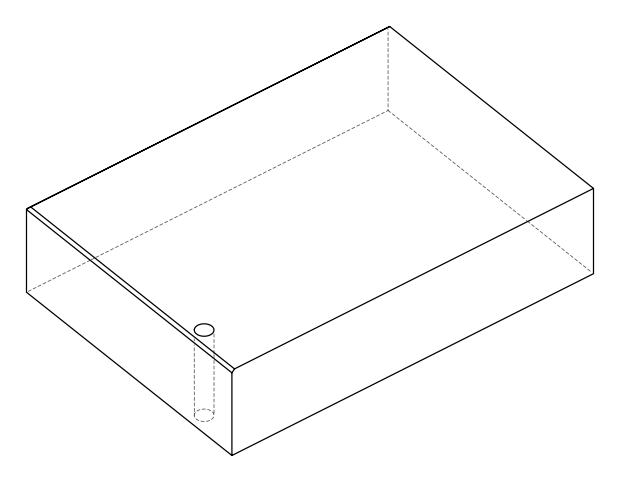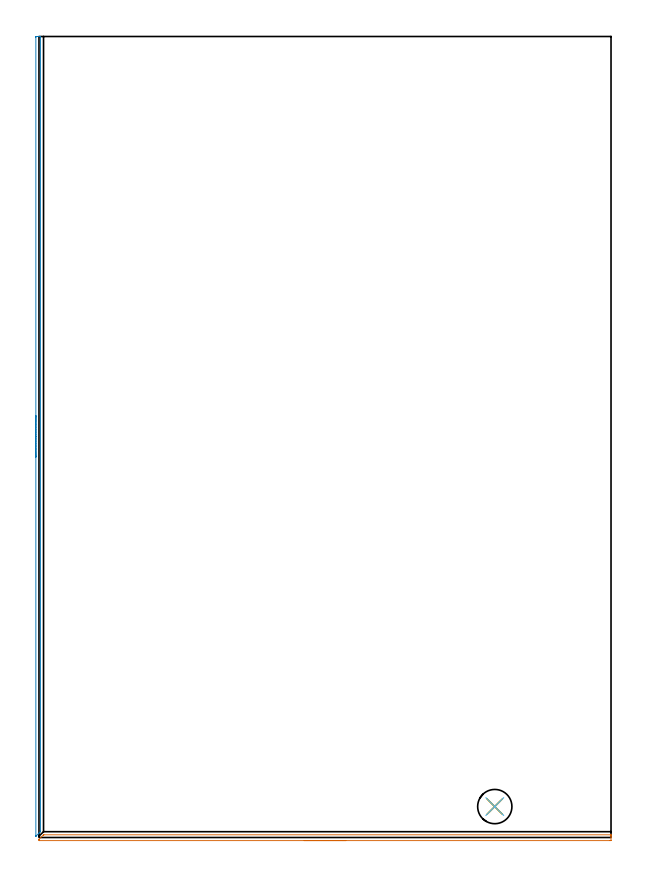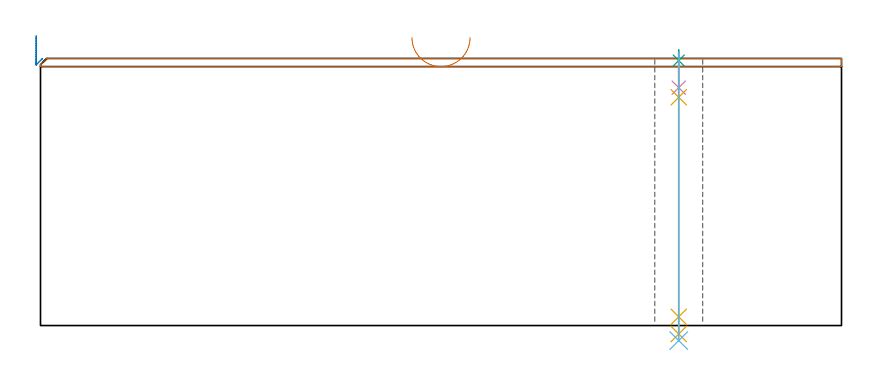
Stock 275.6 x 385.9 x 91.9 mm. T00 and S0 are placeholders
(PLAN: 6 operations, 4 tool changes, 6.5 min)
(1 AREA_MILL | FG_CHAMFER_SURFACE | UGT0205_001 | 2.36 min | 1080 mm3)
(2 AREA_MILL_1 | FG_CHAMFER_SURFACE_1 | UGT0205_001 | 3.23 min | 929 mm3)
(3 SPOT_DRILL | STEP1HOLE | NXT0321_9005460120000 | 0.03 min | 4 mm3)
(4 DRILL_BLIND_HOLE_INTO_CENTER | STEP1HOLE | NXT0301_038 | 0.05 min | 318 mm3)
(5 GUN_DRILL_THROUGH_HOLE | STEP1HOLE | UGT0307_002 | 0.46 min | 2311 mm3)
(6 SPADE_DRILL_TO_ENLARGE_THROUGH_HOLE | STEP1HOLE | UGT0306_007 | 0.4 min | 16982 mm3)
(TOOL UGT0205_001 | Chamfer Mill 20 x 3 x 45 deg. | D20 FL50 Z2)
(TOOL NXT0321_9005460120000 | NC Spot Drill, 142deg, 12mm, Carbide, Uncoated | D12 PA142 FL30 Z2)
(TOOL NXT0301_038 | Carbide Drill 6.7mm [860.1-0670-034A1-MM 2214] | D6.7 PA140 FL53 Z2)
(TOOL UGT0307_002 | Gun Drill 6 mm | D6 PA130 FL24 Z1)
(TOOL UGT0306_007 | Spade Drill 16.5mm | D16.5 PA132 FL10 Z2)
(OP 1 AREA_MILL)
G17 G21 G94 G90
T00 M6
G54
G17 G0 G90 X147.8 Y-1.5 S1061 M3
G43 Z101.9 H0
Z99.1
G94 G1 X147.762 Z98.228 F250.
X147.648 Z97.364
X147.459 Z96.512
X147.197 Z95.68
X146.863 Z94.874
X146.46 Z94.1
X145.992 Z93.364
X145.46 Z92.672
X144.871 Z92.029
X144.228 Z91.44
X143.536 Z90.909
X142.8 Z90.44
X142.026 Z90.037
X141.22 Z89.703
X140.388 Z89.441
X139.536 Z89.252
X138.672 Z89.138
X137.8 Z89.1
X0.176
X0.113 Y-1.498 Z89.102
X0. Y-1.491 Z89.105
X0.001 Y-0.986 Z89.612
X0.003 Y-0.907 Z89.689
X0.027 Y-0.871 Z89.725
X2.126 Y1.229 Z91.824
X2.161 Y1.26 Z91.856
X2.205 Y1.298 Z91.885
X2.41 Y1.3 Z91.9
X275.424
X275.59 Y1.297 Z91.888
X275.593 Y1.273 Z91.864
X275.6 Y0.896 Z91.495
Y0.596 Z91.196
Y-0.1 Z90.495
Y-1.334 Z89.263
X275.598 Y-1.491 Z89.105
X275.165 Y-1.5 Z89.1
X137.8
X136.928 Z89.138
X136.063 Z89.252
X135.212 Z89.441
X134.38 Z89.703
X133.574 Z90.037
X132.8 Z90.44
X132.064 Z90.909
X131.372 Z91.44
X130.729 Z92.029
X130.14 Z92.672
X129.608 Z93.364
X129.14 Z94.1
X128.737 Z94.874
X128.403 Z95.68
X128.141 Z96.512
X127.952 Z97.364
X127.838 Z98.228
X127.8 Z99.1
G0 Z101.9
M5
M2
(OP 2 AREA_MILL_1)
G17 G21 G94 G90
T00 M6
G54
G17 G0 G90 X-1.5 Y183.25 S1061 M3
G43 Z101.9 H0
Z99.7
G94 G1 Y183.288 Z98.828 F250.
Y183.402 Z97.963
Y183.591 Z97.112
Y183.853 Z96.28
Y184.187 Z95.474
Y184.59 Z94.7
Y185.058 Z93.964
Y185.59 Z93.272
Y186.179 Z92.629
Y186.822 Z92.04
Y187.514 Z91.508
Y188.25 Z91.04
Y189.024 Z90.637
Y189.83 Z90.303
Y190.662 Z90.041
Y191.514 Z89.852
Y192.378 Z89.738
Y193.25 Z89.7
Y385.405
X-1.498 Y385.731 Z89.702
X-1.494 Y385.849 Z89.703
X-1.491 Y385.895 Z89.705
X-1.266 Y385.9 Z89.93
X-0.728 Z90.468
X-0.4 Z90.794
X0.255 Z91.455
X0.523 Z91.722
X0.612 Y385.899 Z91.804
X0.661 Y385.895 Z91.852
X0.697 Y385.89 Z91.888
X0.7 Y385.731 Z91.9
Y3.002
X0.696 Y2.805 Z91.889
X0.637 Y2.739 Z91.833
X0.477 Y2.577 Z91.677
X0.033 Y2.133 Z91.233
X-1.399 Y0.701 Z89.8
X-1.492 Y0.619 Z89.704
X-1.496 Y0.65 Z89.703
X-1.5 Y0.724 Z89.7
Y193.25
Y194.122 Z89.738
Y194.986 Z89.852
Y195.838 Z90.041
Y196.67 Z90.303
Y197.476 Z90.637
Y198.25 Z91.04
Y198.986 Z91.508
Y199.678 Z92.04
Y200.321 Z92.629
Y200.91 Z93.272
Y201.442 Z93.964
Y201.91 Z94.7
Y202.313 Z95.474
Y202.647 Z96.28
Y202.909 Z97.112
Y203.098 Z97.963
Y203.212 Z98.828
Y203.25 Z99.7
G0 Z101.9
M5
M2
(OP 3 SPOT_DRILL)
G17 G21 G94 G90
T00 M6
G54
G17 G0 G90 X219.6 Y14.9 S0 M3
G43 Z101.9 H0
G94 G81 G98 Z91.19 F250. R94.9
G80
M5
M2
(OP 4 DRILL_BLIND_HOLE_INTO_CENTER)
G17 G21 G94 G90
T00 M6
G54
G17 G0 G90 X219.6 Y14.9 S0 M3
G43 Z101.9 H1
G94 G81 G98 Z81.85 F250. R93.9
G80
M5
M2
(OP 5 GUN_DRILL_THROUGH_HOLE)
G17 G21 G94 G90
T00 M6
G54
G17 G0 G90 X219.6 Y14.9 M8
G43 Z101.9 H0
Z91.604
S716 M3
G94 G1 Z78.543 F125. M26
G4 X.084
Z3. F250.
G4 X.084
Z-2.899 F125.
G4 X.084
M5
M9
G0 Z91.604
Z101.9
M2
(OP 6 SPADE_DRILL_TO_ENLARGE_THROUGH_HOLE)
G17 G21 G94 G90
T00 M6
G54
G17 G0 G90 X219.6 Y14.9 S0 M3
G43 Z101.9 H0
G94 G73 G98 Z-5.173 F250. Q16.179 R93.9
G80
M5
M2
